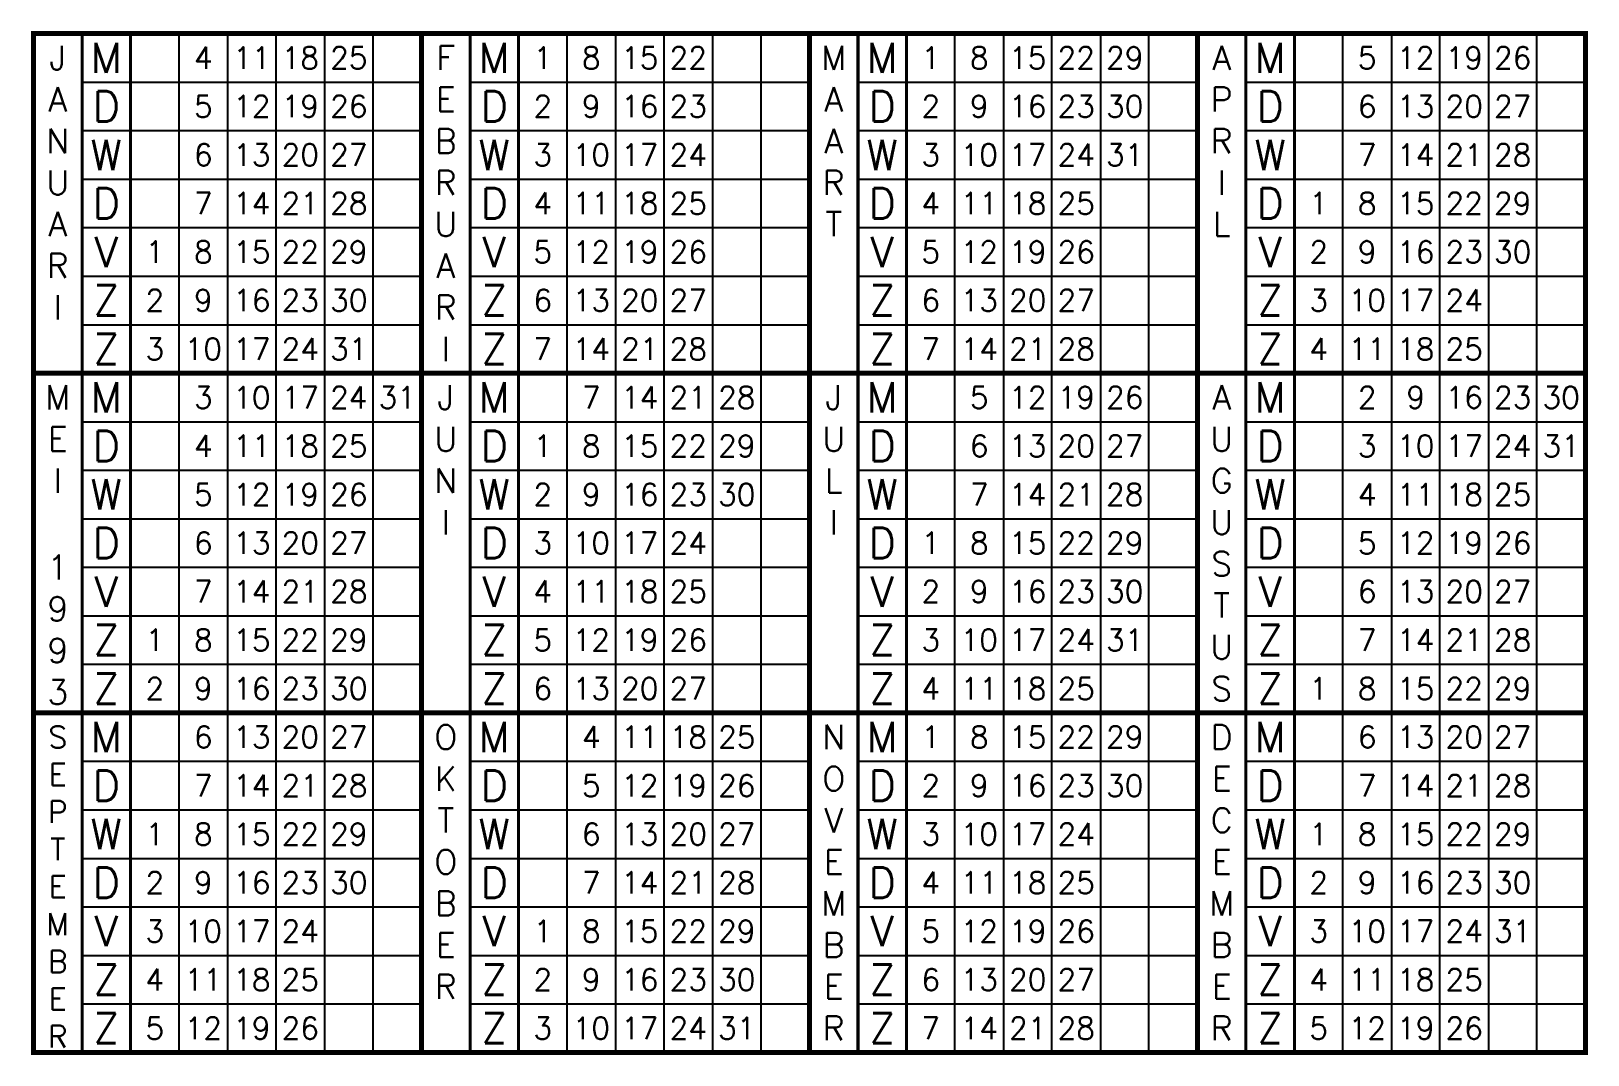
# Model space of a CAD drawing. Extents: x 8 to 136, y 8 to 92.
import ezdxf
from ezdxf.enums import TextEntityAlignment as Align

# ---------------------------------------------------------------- set-up
doc = ezdxf.new("R2010")
doc.units = 0
doc.header["$LTSCALE"] = 25
doc.layers.add('1', color=7, linetype='CONTINUOUS')
doc.styles.get("Standard").update_dxf_attribs({"font": 'simplex'})

msp = doc.modelspace()

# ---------------------------------------------------------------- linework, layer by layer
at = {"layer": '1', "color": 0}
for p, q in [((20, 8), (20, 92)), ((24, 92), (24, 8)), ((28, 8), (28, 92)), ((32, 92), (32, 8)), ((36, 8), (36, 92)), ((52, 8), (52, 92)), ((56, 92), (56, 8)), ((60, 8), (60, 92)), ((64, 92), (64, 8)), ((68, 8), (68, 92)), ((84, 8), (84, 92)), ((88, 92), (88, 8)), ((92, 8), (92, 92)), ((96, 92), (96, 8)), ((100, 8), (100, 92)), ((116, 8), (116, 92)), ((120, 92), (120, 8)), ((124, 8), (124, 92)), ((128, 92), (128, 8)), ((132, 8), (132, 92)), ((12, 88), (40, 88)), ((44, 88), (72, 88)), ((76, 88), (104, 88)), ((76, 88), (104, 88)), ((108, 88), (136, 88)), ((12, 84), (40, 84)), ((44, 84), (72, 84)), ((76, 84), (104, 84)), ((76, 84), (104, 84)), ((108, 84), (136, 84)), ((12, 80), (40, 80)), ((44, 80), (72, 80)), ((76, 80), (104, 80)), ((76, 80), (104, 80)), ((108, 80), (136, 80)), ((12, 76), (40, 76)), ((44, 76), (72, 76)), ((76, 76), (104, 76)), ((76, 76), (104, 76)), ((108, 76), (136, 76)), ((12, 72), (40, 72)), ((44, 72), (72, 72)), ((76, 72), (104, 72)), ((76, 72), (104, 72)), ((108, 72), (136, 72)), ((12, 68), (40, 68)), ((44, 68), (72, 68)), ((76, 68), (104, 68)), ((76, 68), (104, 68)), ((108, 68), (136, 68)), ((12, 60), (40, 60)), ((12, 60), (40, 60)), ((44, 60), (72, 60)), ((76, 60), (104, 60)), ((108, 60), (136, 60)), ((12, 56), (40, 56)), ((12, 56), (40, 56)), ((44, 56), (72, 56)), ((76, 56), (104, 56)), ((108, 56), (136, 56)), ((12, 52), (40, 52)), ((12, 52), (40, 52)), ((44, 52), (72, 52)), ((76, 52), (104, 52)), ((108, 52), (136, 52)), ((12, 48), (40, 48)), ((12, 48), (40, 48)), ((44, 48), (72, 48)), ((76, 48), (104, 48)), ((108, 48), (136, 48)), ((12, 44), (40, 44)), ((12, 44), (40, 44)), ((44, 44), (72, 44)), ((76, 44), (104, 44)), ((108, 44), (136, 44)), ((12, 40), (40, 40)), ((12, 40), (40, 40)), ((44, 40), (72, 40)), ((76, 40), (104, 40)), ((108, 40), (136, 40)), ((12, 32), (40, 32)), ((44, 32), (72, 32)), ((76, 32), (104, 32)), ((108, 32), (136, 32)), ((12, 28), (40, 28)), ((44, 28), (72, 28)), ((76, 28), (104, 28)), ((108, 28), (136, 28)), ((12, 24), (40, 24)), ((44, 24), (72, 24)), ((76, 24), (104, 24)), ((108, 24), (136, 24)), ((136, 24), (136, 24)), ((12, 20), (40, 20)), ((44, 20), (72, 20)), ((76, 20), (104, 20)), ((108, 20), (136, 20)), ((12, 16), (40, 16)), ((44, 16), (72, 16)), ((76, 16), (104, 16)), ((108, 16), (136, 16)), ((12, 12), (40, 12)), ((44, 12), (72, 12)), ((76, 12), (104, 12)), ((108, 12), (136, 12))]:
    msp.add_line(p, q, dxfattribs=at)
for points, const_width in [([(8, 8), (136, 8), (136, 92), (8, 92), (8, 8)], 0.4), ([(12, 92), (12, 8)], 0.25), ([(16, 8), (16, 8), (16, 92)], 0.25), ([(40, 8), (40, 92)], 0.4), ([(44, 92), (44, 8)], 0.25), ([(48, 8), (48, 92)], 0.25), ([(72, 8), (72, 92)], 0.4), ([(76, 92), (76, 8)], 0.25), ([(80, 8), (80, 92)], 0.25), ([(104, 8), (104, 92)], 0.4), ([(108, 92), (108, 8)], 0.25), ([(112, 8), (112, 92)], 0.25), ([(8, 64), (136, 64)], 0.4), ([(8, 36), (136, 36)], 0.4)]:
    msp.add_lwpolyline(points, dxfattribs=dict(at, const_width=const_width))

# ---------------------------------------------------------------- texts
for s, height, p in [('M', 2.5, (14, 90)), ('M', 2.5, (46, 90)), ('M', 2.5, (78, 90)), ('M', 2.5, (110, 90)), ('J', 2, (10, 90)), ('4', 1.8, (22, 90)), ('11', 1.8, (26, 90)), ('18', 1.8, (30, 90)), ('25', 1.8, (34, 90)), ('F', 2, (42, 90)), ('1', 1.8, (50, 90)), ('8', 1.8, (54, 90)), ('15', 1.8, (58, 90)), ('22', 1.8, (62, 90)), ('M', 2, (74, 90)), ('1', 1.8, (82, 90)), ('8', 1.8, (86, 90)), ('15', 1.8, (90, 90)), ('22', 1.8, (94, 90)), ('29', 1.8, (98, 90)), ('A', 2, (106, 90)), ('5', 1.8, (118, 90)), ('12', 1.8, (122, 90)), ('19', 1.8, (126, 90)), ('26', 1.8, (130, 90)), ('A', 2, (10, 86.57)), ('E', 2, (42, 86.57)), ('A', 2, (74, 86.57)), ('P', 2, (106, 86.57)), ('D', 2.5, (14, 86)), ('5', 1.8, (22, 86)), ('12', 1.8, (26, 86)), ('19', 1.8, (30, 86)), ('26', 1.8, (34, 86)), ('D', 2.5, (46, 86)), ('2', 1.8, (50, 86)), ('9', 1.8, (54, 86)), ('16', 1.8, (58, 86)), ('23', 1.8, (62, 86)), ('D', 2.5, (78, 86)), ('2', 1.8, (82, 86)), ('9', 1.8, (86, 86)), ('16', 1.8, (90, 86)), ('23', 1.8, (94, 86)), ('30', 1.8, (98, 86)), ('D', 2.5, (110, 86)), ('6', 1.8, (118, 86)), ('13', 1.8, (122, 86)), ('20', 1.8, (126, 86)), ('27', 1.8, (130, 86)), ('N', 2, (10, 83.14)), ('B', 2, (42, 83.14)), ('A', 2, (74, 83.14)), ('R', 2, (106, 83.14)), ('W', 2.5, (14, 82)), ('6', 1.8, (22, 82)), ('13', 1.8, (26, 82)), ('20', 1.8, (30, 82)), ('27', 1.8, (34, 82)), ('W', 2.5, (46, 82)), ('3', 1.8, (50, 82)), ('10', 1.8, (54, 82)), ('17', 1.8, (58, 82)), ('24', 1.8, (62, 82)), ('W', 2.5, (78, 82)), ('3', 1.8, (82, 82)), ('10', 1.8, (86, 82)), ('17', 1.8, (90, 82)), ('24', 1.8, (94, 82)), ('31', 1.8, (98, 82)), ('W', 2.5, (110, 82)), ('7', 1.8, (118, 82)), ('14', 1.8, (122, 82)), ('21', 1.8, (126, 82)), ('28', 1.8, (130, 82)), ('U', 2, (10, 79.71)), ('R', 2, (42, 79.71)), ('R', 2, (74, 79.71)), ('I', 2, (106, 79.71)), ('D', 2.5, (14, 78)), ('7', 1.8, (22, 78)), ('14', 1.8, (26, 78)), ('21', 1.8, (30, 78)), ('28', 1.8, (34, 78)), ('D', 2.5, (46, 78)), ('4', 1.8, (50, 78)), ('11', 1.8, (54, 78)), ('18', 1.8, (58, 78)), ('25', 1.8, (62, 78)), ('D', 2.5, (78, 78)), ('4', 1.8, (82, 78)), ('11', 1.8, (86, 78)), ('18', 1.8, (90, 78)), ('25', 1.8, (94, 78)), ('D', 2.5, (110, 78)), ('1', 1.8, (114, 78)), ('8', 1.8, (118, 78)), ('15', 1.8, (122, 78)), ('22', 1.8, (126, 78)), ('29', 1.8, (130, 78)), ('A', 2, (10, 76.29)), ('U', 2, (42, 76.29)), ('T', 2, (74, 76.29)), ('L', 2, (106, 76.29)), ('V', 2.5, (14, 74)), ('1', 1.8, (18, 74)), ('8', 1.8, (22, 74)), ('15', 1.8, (26, 74)), ('22', 1.8, (30, 74)), ('29', 1.8, (34, 74)), ('V', 2.5, (46, 74)), ('5', 1.8, (50, 74)), ('12', 1.8, (54, 74)), ('19', 1.8, (58, 74)), ('26', 1.8, (62, 74)), ('V', 2.5, (78, 74)), ('5', 1.8, (82, 74)), ('12', 1.8, (86, 74)), ('19', 1.8, (90, 74)), ('26', 1.8, (94, 74)), ('V', 2.5, (110, 74)), ('2', 1.8, (114, 74)), ('9', 1.8, (118, 74)), ('16', 1.8, (122, 74)), ('23', 1.8, (126, 74)), ('30', 1.8, (130, 74)), ('R', 2, (10, 72.86)), ('A', 2, (42, 72.86)), ('Z', 2.5, (14, 70)), ('2', 1.8, (18, 70)), ('9', 1.8, (22, 70)), ('16', 1.8, (26, 70)), ('23', 1.8, (30, 70)), ('30', 1.8, (34, 70)), ('Z', 2.5, (46, 70)), ('6', 1.8, (50, 70)), ('13', 1.8, (54, 70)), ('20', 1.8, (58, 70)), ('27', 1.8, (62, 70)), ('Z', 2.5, (78, 70)), ('6', 1.8, (82, 70)), ('13', 1.8, (86, 70)), ('20', 1.8, (90, 70)), ('27', 1.8, (94, 70)), ('Z', 2.5, (110, 70)), ('3', 1.8, (114, 70)), ('10', 1.8, (118, 70)), ('17', 1.8, (122, 70)), ('24', 1.8, (126, 70)), ('I', 2, (10, 69.43)), ('R', 2, (42, 69.43)), ('Z', 2.5, (14, 66)), ('3', 1.8, (18, 66)), ('10', 1.8, (22, 66)), ('17', 1.8, (26, 66)), ('24', 1.8, (30, 66)), ('31', 1.8, (34, 66)), ('I', 2, (42, 66)), ('Z', 2.5, (46, 66)), ('7', 1.8, (50, 66)), ('14', 1.8, (54, 66)), ('21', 1.8, (58, 66)), ('28', 1.8, (62, 66)), ('Z', 2.5, (78, 66)), ('7', 1.8, (82, 66)), ('14', 1.8, (86, 66)), ('21', 1.8, (90, 66)), ('28', 1.8, (94, 66)), ('Z', 2.5, (110, 66)), ('4', 1.8, (114, 66)), ('11', 1.8, (118, 66)), ('18', 1.8, (122, 66)), ('25', 1.8, (126, 66)), ('M', 2, (10, 62)), ('M', 2.5, (14, 62)), ('J', 2, (42, 62)), ('M', 2.5, (46, 62)), ('J', 2, (74, 62)), ('M', 2.5, (78, 62)), ('A', 2, (106, 62)), ('M', 2.5, (110, 62)), ('3', 1.8, (22, 62)), ('10', 1.8, (26, 62)), ('17', 1.8, (30, 62)), ('24', 1.8, (34, 62)), ('31', 1.8, (38, 62)), ('7', 1.8, (54, 62)), ('14', 1.8, (58, 62)), ('21', 1.8, (62, 62)), ('28', 1.8, (66, 62)), ('5', 1.8, (86, 62)), ('12', 1.8, (90, 62)), ('19', 1.8, (94, 62)), ('26', 1.8, (98, 62)), ('2', 1.8, (118, 62)), ('9', 1.8, (122, 62)), ('16', 1.8, (126, 62)), ('23', 1.8, (130, 62)), ('30', 1.8, (134, 62)), ('E', 2, (10, 58.57)), ('D', 2.5, (14, 58)), ('U', 2, (42, 58.57)), ('D', 2.5, (46, 58)), ('U', 2, (74, 58.57)), ('D', 2.5, (78, 58)), ('U', 2, (106, 58.57)), ('D', 2.5, (110, 58)), ('4', 1.8, (22, 58)), ('11', 1.8, (26, 58)), ('18', 1.8, (30, 58)), ('25', 1.8, (34, 58)), ('1', 1.8, (50, 58)), ('8', 1.8, (54, 58)), ('15', 1.8, (58, 58)), ('22', 1.8, (62, 58)), ('29', 1.8, (66, 58)), ('6', 1.8, (86, 58)), ('13', 1.8, (90, 58)), ('20', 1.8, (94, 58)), ('27', 1.8, (98, 58)), ('3', 1.8, (118, 58)), ('10', 1.8, (122, 58)), ('17', 1.8, (126, 58)), ('24', 1.8, (130, 58)), ('31', 1.8, (134, 58)), ('I', 2, (10, 55.14)), ('W', 2.5, (14, 54)), ('N', 2, (42, 55.14)), ('W', 2.5, (46, 54)), ('L', 2, (74, 55.14)), ('W', 2.5, (78, 54)), ('G', 2, (106, 55.14)), ('W', 2.5, (110, 54)), ('5', 1.8, (22, 54)), ('12', 1.8, (26, 54)), ('19', 1.8, (30, 54)), ('26', 1.8, (34, 54)), ('2', 1.8, (50, 54)), ('9', 1.8, (54, 54)), ('16', 1.8, (58, 54)), ('23', 1.8, (62, 54)), ('30', 1.8, (66, 54)), ('7', 1.8, (86, 54)), ('14', 1.8, (90, 54)), ('21', 1.8, (94, 54)), ('28', 1.8, (98, 54)), ('4', 1.8, (118, 54)), ('11', 1.8, (122, 54)), ('18', 1.8, (126, 54)), ('25', 1.8, (130, 54)), ('I', 2, (42, 51.71)), ('I', 2, (74, 51.71)), ('U', 2, (106, 51.71)), ('D', 2.5, (14, 50)), ('6', 1.8, (22, 50)), ('13', 1.8, (26, 50)), ('20', 1.8, (30, 50)), ('27', 1.8, (34, 50)), ('D', 2.5, (46, 50)), ('3', 1.8, (50, 50)), ('10', 1.8, (54, 50)), ('17', 1.8, (58, 50)), ('24', 1.8, (62, 50)), ('D', 2.5, (78, 50)), ('1', 1.8, (82, 50)), ('8', 1.8, (86, 50)), ('15', 1.8, (90, 50)), ('22', 1.8, (94, 50)), ('29', 1.8, (98, 50)), ('D', 2.5, (110, 50)), ('5', 1.8, (118, 50)), ('12', 1.8, (122, 50)), ('19', 1.8, (126, 50)), ('26', 1.8, (130, 50)), ('1', 2, (10, 48)), ('S', 2, (106, 48.29)), ('V', 2.5, (14, 46)), ('7', 1.8, (22, 46)), ('14', 1.8, (26, 46)), ('21', 1.8, (30, 46)), ('28', 1.8, (34, 46)), ('V', 2.5, (46, 46)), ('4', 1.8, (50, 46)), ('11', 1.8, (54, 46)), ('18', 1.8, (58, 46)), ('25', 1.8, (62, 46)), ('V', 2.5, (78, 46)), ('2', 1.8, (82, 46)), ('9', 1.8, (86, 46)), ('16', 1.8, (90, 46)), ('23', 1.8, (94, 46)), ('30', 1.8, (98, 46)), ('V', 2.5, (110, 46)), ('6', 1.8, (118, 46)), ('13', 1.8, (122, 46)), ('20', 1.8, (126, 46)), ('27', 1.8, (130, 46)), ('9', 2, (10, 44.57)), ('T', 2, (106, 44.86)), ('Z', 2.5, (14, 42)), ('1', 1.8, (18, 42)), ('8', 1.8, (22, 42)), ('15', 1.8, (26, 42)), ('22', 1.8, (30, 42)), ('29', 1.8, (34, 42)), ('Z', 2.5, (46, 42)), ('5', 1.8, (50, 42)), ('12', 1.8, (54, 42)), ('19', 1.8, (58, 42)), ('26', 1.8, (62, 42)), ('Z', 2.5, (78, 42)), ('3', 1.8, (82, 42)), ('10', 1.8, (86, 42)), ('17', 1.8, (90, 42)), ('24', 1.8, (94, 42)), ('31', 1.8, (98, 42)), ('U', 2, (106, 41.43)), ('Z', 2.5, (110, 42)), ('7', 1.8, (118, 42)), ('14', 1.8, (122, 42)), ('21', 1.8, (126, 42)), ('28', 1.8, (130, 42)), ('9', 2, (10, 41.14)), ('3', 2, (10, 37.71)), ('Z', 2.5, (14, 38)), ('2', 1.8, (18, 38)), ('9', 1.8, (22, 38)), ('16', 1.8, (26, 38)), ('23', 1.8, (30, 38)), ('30', 1.8, (34, 38)), ('Z', 2.5, (46, 38)), ('6', 1.8, (50, 38)), ('13', 1.8, (54, 38)), ('20', 1.8, (58, 38)), ('27', 1.8, (62, 38)), ('Z', 2.5, (78, 38)), ('4', 1.8, (82, 38)), ('11', 1.8, (86, 38)), ('18', 1.8, (90, 38)), ('25', 1.8, (94, 38)), ('S', 2, (106, 38)), ('Z', 2.5, (110, 38)), ('1', 1.8, (114, 38)), ('8', 1.8, (118, 38)), ('15', 1.8, (122, 38)), ('22', 1.8, (126, 38)), ('29', 1.8, (130, 38)), ('S', 1.8, (10, 34)), ('M', 2.5, (14, 34)), ('6', 1.8, (22, 34)), ('13', 1.8, (26, 34)), ('20', 1.8, (30, 34)), ('27', 1.8, (34, 34)), ('O', 2, (42, 34)), ('M', 2.5, (46, 34)), ('4', 1.8, (54, 34)), ('11', 1.8, (58, 34)), ('18', 1.8, (62, 34)), ('25', 1.8, (66, 34)), ('N', 2, (74, 34)), ('M', 2.5, (78, 34)), ('1', 1.8, (82, 34)), ('8', 1.8, (86, 34)), ('15', 1.8, (90, 34)), ('22', 1.8, (94, 34)), ('29', 1.8, (98, 34)), ('D', 2, (106, 34)), ('M', 2.5, (110, 34)), ('6', 1.8, (118, 34)), ('13', 1.8, (122, 34)), ('20', 1.8, (126, 34)), ('27', 1.8, (130, 34)), ('E', 1.8, (10, 30.91)), ('D', 2.5, (14, 30)), ('7', 1.8, (22, 30)), ('14', 1.8, (26, 30)), ('21', 1.8, (30, 30)), ('28', 1.8, (34, 30)), ('K', 2, (42, 30.57)), ('D', 2.5, (46, 30)), ('5', 1.8, (54, 30)), ('12', 1.8, (58, 30)), ('19', 1.8, (62, 30)), ('26', 1.8, (66, 30)), ('O', 2, (74, 30.57)), ('D', 2.5, (78, 30)), ('2', 1.8, (82, 30)), ('9', 1.8, (86, 30)), ('16', 1.8, (90, 30)), ('23', 1.8, (94, 30)), ('30', 1.8, (98, 30)), ('E', 2, (106, 30.57)), ('D', 2.5, (110, 30)), ('7', 1.8, (118, 30)), ('14', 1.8, (122, 30)), ('21', 1.8, (126, 30)), ('28', 1.8, (130, 30)), ('P', 1.8, (10, 27.83)), ('W', 2.5, (14, 26)), ('T', 2, (42, 27.14)), ('W', 2.5, (46, 26)), ('V', 2, (74, 27.14)), ('W', 2.5, (78, 26)), ('C', 2, (106, 27.14)), ('W', 2.5, (110, 26)), ('1', 1.8, (18, 26)), ('8', 1.8, (22, 26)), ('15', 1.8, (26, 26)), ('22', 1.8, (30, 26)), ('29', 1.8, (34, 26)), ('6', 1.8, (54, 26)), ('13', 1.8, (58, 26)), ('20', 1.8, (62, 26)), ('27', 1.8, (66, 26)), ('3', 1.8, (82, 26)), ('10', 1.8, (86, 26)), ('17', 1.8, (90, 26)), ('24', 1.8, (94, 26)), ('1', 1.8, (114, 26)), ('8', 1.8, (118, 26)), ('15', 1.8, (122, 26)), ('22', 1.8, (126, 26)), ('29', 1.8, (130, 26)), ('T', 1.8, (10, 24.74)), ('O', 2, (42, 23.71)), ('E', 2, (74, 23.71)), ('E', 2, (106, 23.71)), ('D', 2.5, (14, 22)), ('D', 2.5, (46, 22)), ('D', 2.5, (78, 22)), ('D', 2.5, (110, 22)), ('E', 1.8, (10, 21.66)), ('2', 1.8, (18, 22)), ('9', 1.8, (22, 22)), ('16', 1.8, (26, 22)), ('23', 1.8, (30, 22)), ('30', 1.8, (34, 22)), ('7', 1.8, (54, 22)), ('14', 1.8, (58, 22)), ('21', 1.8, (62, 22)), ('28', 1.8, (66, 22)), ('4', 1.8, (82, 22)), ('11', 1.8, (86, 22)), ('18', 1.8, (90, 22)), ('25', 1.8, (94, 22)), ('2', 1.8, (114, 22)), ('9', 1.8, (118, 22)), ('16', 1.8, (122, 22)), ('23', 1.8, (126, 22)), ('30', 1.8, (130, 22)), ('B', 2, (42, 20.29)), ('M', 2, (74, 20.29)), ('M', 2, (106, 20.29)), ('M', 1.8, (10, 18.57)), ('V', 2.5, (14, 18)), ('3', 1.8, (18, 18)), ('10', 1.8, (22, 18)), ('17', 1.8, (26, 18)), ('24', 1.8, (30, 18)), ('V', 2.5, (46, 18)), ('1', 1.8, (50, 18)), ('8', 1.8, (54, 18)), ('15', 1.8, (58, 18)), ('22', 1.8, (62, 18)), ('29', 1.8, (66, 18)), ('V', 2.5, (78, 18)), ('5', 1.8, (82, 18)), ('12', 1.8, (86, 18)), ('19', 1.8, (90, 18)), ('26', 1.8, (94, 18)), ('V', 2.5, (110, 18)), ('3', 1.8, (114, 18)), ('10', 1.8, (118, 18)), ('17', 1.8, (122, 18)), ('24', 1.8, (126, 18)), ('31', 1.8, (130, 18)), ('E', 2, (42, 16.86)), ('B', 2, (74, 16.86)), ('B', 2, (106, 16.86)), ('B', 1.8, (10, 15.49)), ('Z', 2.5, (14, 14)), ('4', 1.8, (18, 14)), ('11', 1.8, (22, 14)), ('18', 1.8, (26, 14)), ('25', 1.8, (30, 14)), ('R', 2, (42, 13.43)), ('Z', 2.5, (46, 14)), ('2', 1.8, (50, 14)), ('9', 1.8, (54, 14)), ('16', 1.8, (58, 14)), ('23', 1.8, (62, 14)), ('30', 1.8, (66, 14)), ('E', 2, (74, 13.43)), ('Z', 2.5, (78, 14)), ('6', 1.8, (82, 14)), ('13', 1.8, (86, 14)), ('20', 1.8, (90, 14)), ('27', 1.8, (94, 14)), ('E', 2, (106, 13.43)), ('Z', 2.5, (110, 14)), ('4', 1.8, (114, 14)), ('11', 1.8, (118, 14)), ('18', 1.8, (122, 14)), ('25', 1.8, (126, 14)), ('E', 1.8, (10, 12.4)), ('Z', 2.5, (14, 10)), ('5', 1.8, (18, 10)), ('12', 1.8, (22, 10)), ('19', 1.8, (26, 10)), ('26', 1.8, (30, 10)), ('Z', 2.5, (46, 10)), ('3', 1.8, (50, 10)), ('10', 1.8, (54, 10)), ('17', 1.8, (58, 10)), ('24', 1.8, (62, 10)), ('31', 1.8, (66, 10)), ('R', 2, (74, 10)), ('Z', 2.5, (78, 10)), ('7', 1.8, (82, 10)), ('14', 1.8, (86, 10)), ('21', 1.8, (90, 10)), ('28', 1.8, (94, 10)), ('R', 2, (106, 10)), ('Z', 2.5, (110, 10)), ('5', 1.8, (114, 10)), ('12', 1.8, (118, 10)), ('19', 1.8, (122, 10)), ('26', 1.8, (126, 10)), ('R', 1.8, (10, 9.31))]:
    msp.add_text(s, height=height, dxfattribs=at).set_placement(p, align=Align.MIDDLE)

doc.saveas('drawing.dxf')
